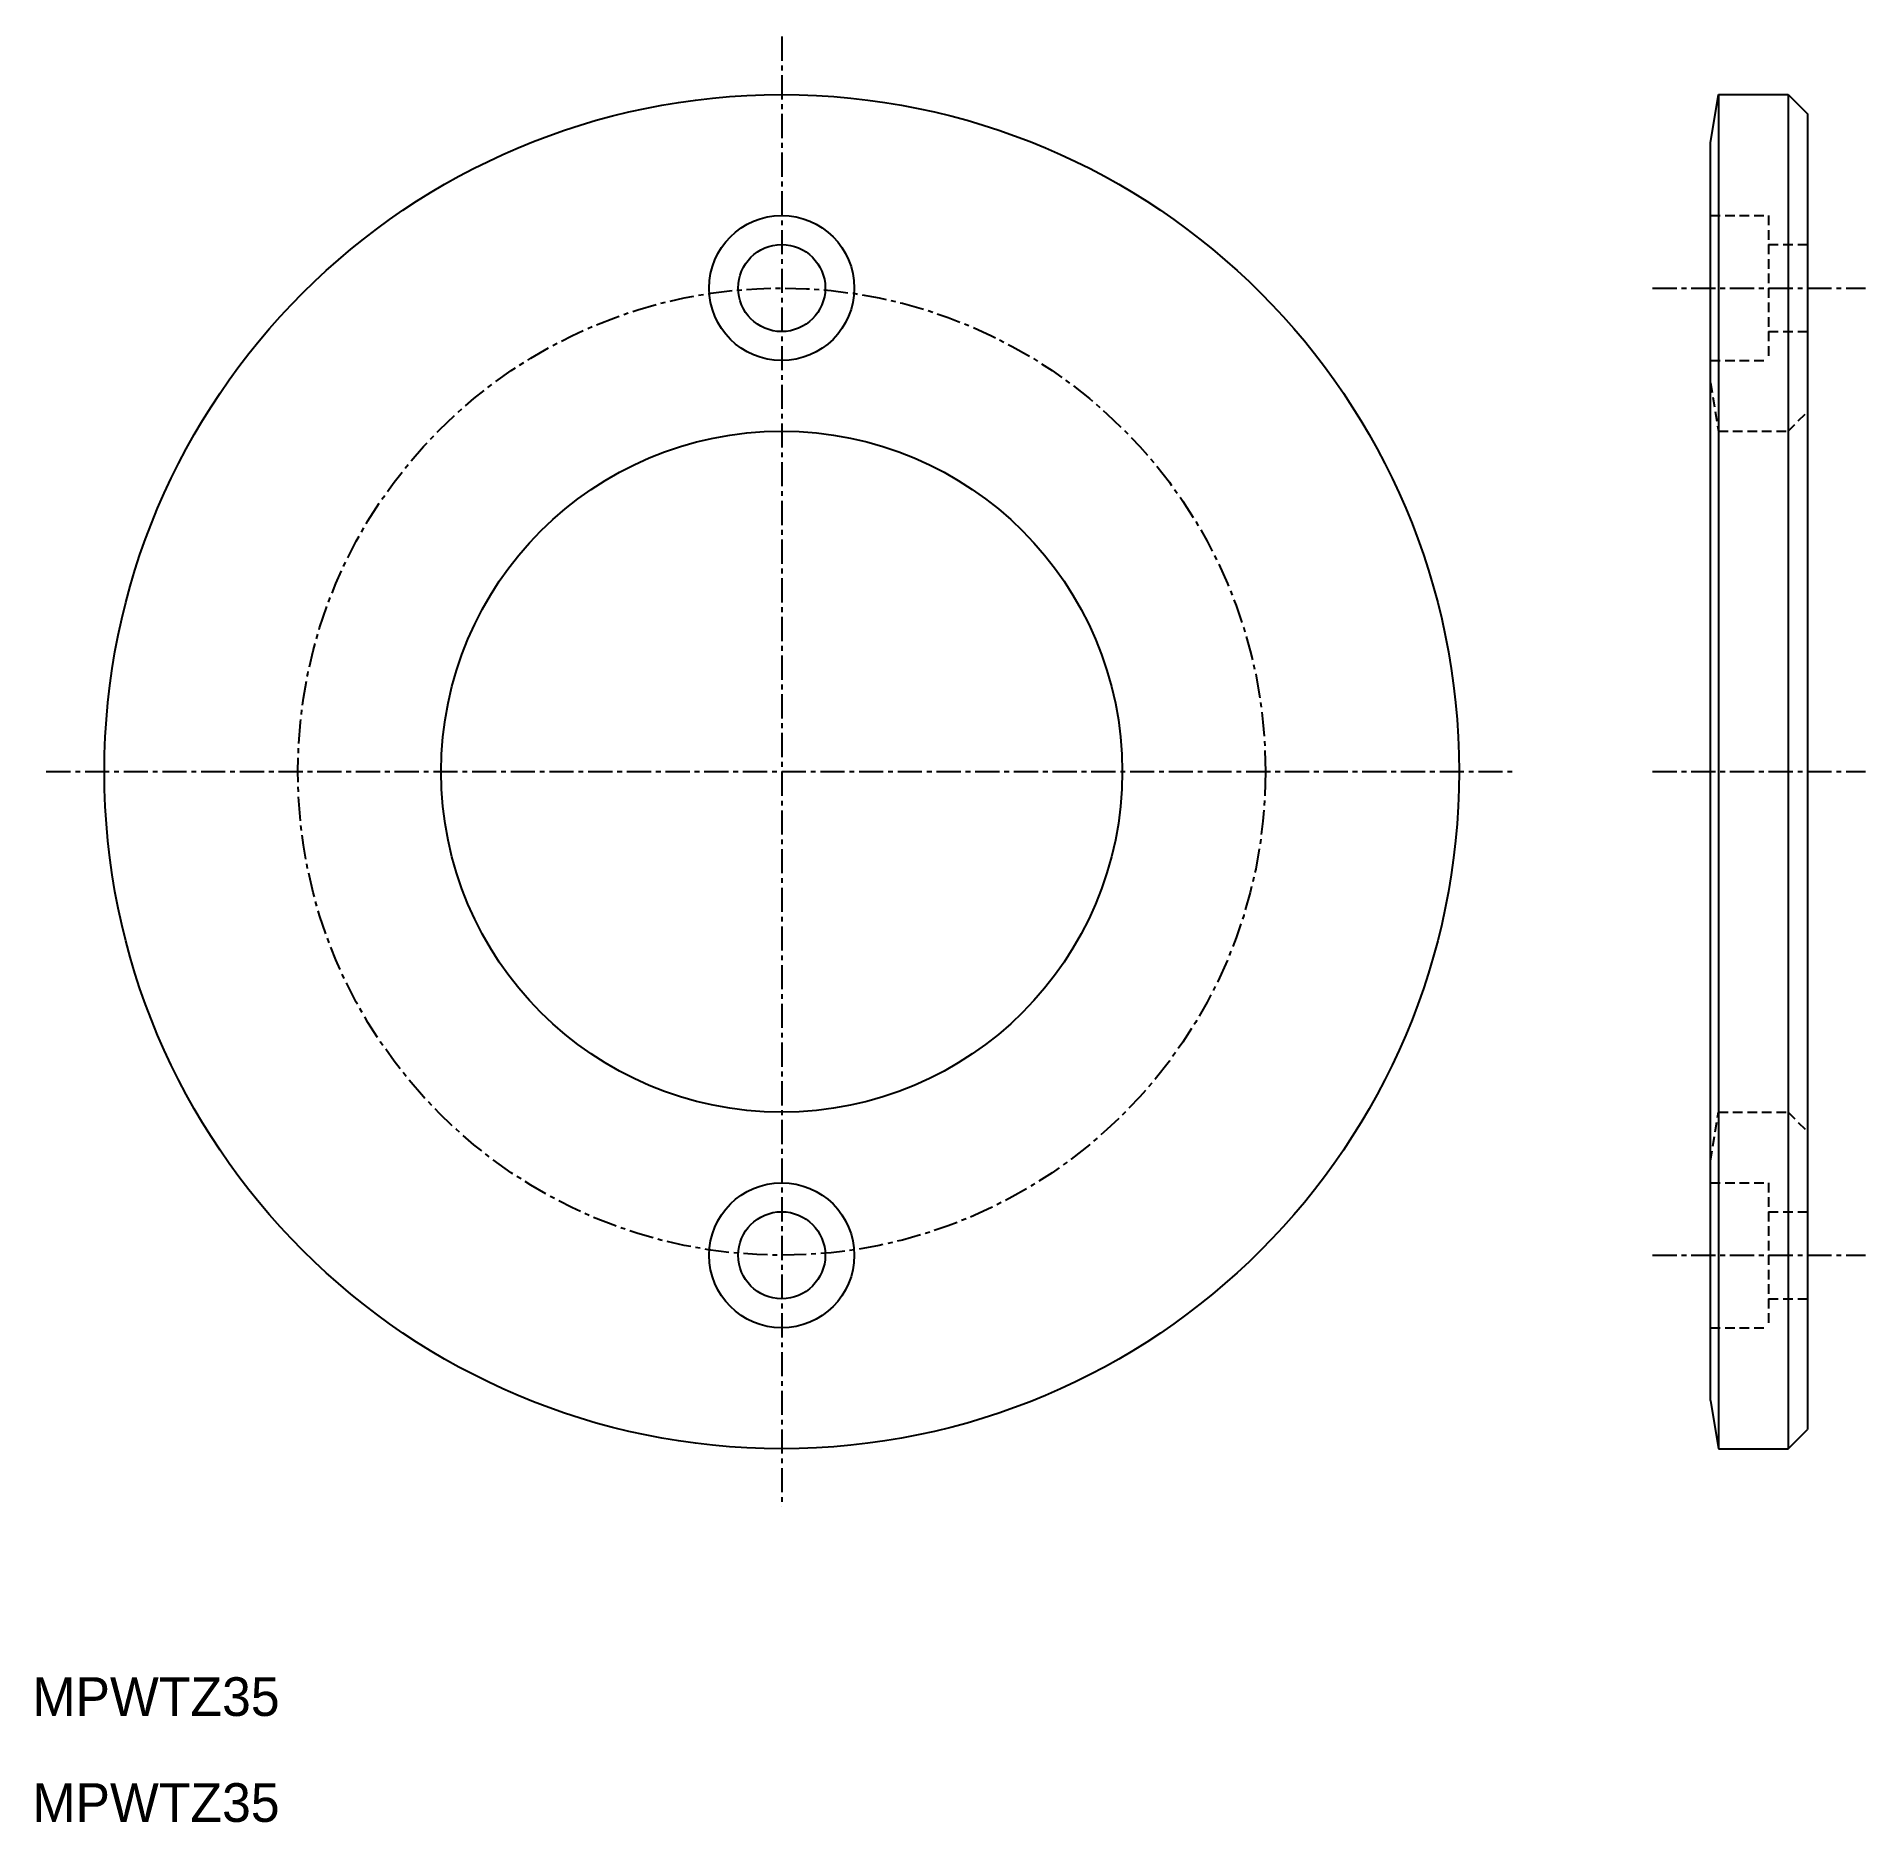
# Model space of a CAD drawing. Extents: x 132.7 to 227.2, y 52.9 to 145.2.
import ezdxf

# ---------------------------------------------------------------- set-up
doc = ezdxf.new("R2010")
doc.units = 0
doc.linetypes.add('CENTER', pattern=[2, 1.25, -0.25, 0.25, -0.25])
doc.linetypes.add('DASHED', pattern=[0.75, 0.5, -0.25])
doc.layers.get('0').update_dxf_attribs({"linetype": 'CONTINUOUS'})
doc.layers.add('CENTER', color=1, linetype='CENTER')

msp = doc.modelspace()

# ---------------------------------------------------------------- linework, layer by layer
at = {"color": 7, "linetype": 'CONTINUOUS'}
for p, q in [((219.226, 139.692), (219.626, 142.192)), ((219.626, 142.192), (219.626, 72.192)), ((219.626, 142.192), (223.226, 142.192)), ((223.226, 142.192), (223.226, 72.192)), ((223.226, 142.192), (224.226, 141.192)), ((224.226, 141.192), (224.226, 73.192)), ((219.226, 74.692), (219.226, 139.692)), ((219.226, 74.692), (219.626, 72.192)), ((223.226, 72.192), (224.226, 73.192)), ((219.626, 72.192), (223.226, 72.192))]:
    msp.add_line(p, q, dxfattribs=at)
at = {"color": 3, "linetype": 'DASHED'}
for p, q in [((219.226, 135.942), (222.226, 135.942)), ((222.226, 135.942), (222.226, 128.442)), ((222.226, 134.442), (224.226, 134.442)), ((222.226, 129.942), (224.226, 129.942)), ((219.226, 128.442), (222.226, 128.442)), ((219.226, 127.292), (219.626, 124.792)), ((223.226, 124.792), (224.226, 125.792)), ((219.626, 124.792), (219.626, 89.592)), ((219.626, 124.792), (223.226, 124.792)), ((223.226, 124.792), (223.226, 89.592)), ((219.226, 87.092), (219.626, 89.592)), ((219.626, 89.592), (223.226, 89.592)), ((223.226, 89.592), (224.226, 88.592)), ((219.226, 85.942), (222.226, 85.942)), ((222.226, 85.942), (222.226, 78.442)), ((222.226, 84.442), (224.226, 84.442)), ((222.226, 79.942), (224.226, 79.942)), ((219.226, 78.442), (222.226, 78.442))]:
    msp.add_line(p, q, dxfattribs=at)
at = {"color": 7, "linetype": 'CONTINUOUS'}
for centre, radius in [((171.226, 107.192), 35), ((171.226, 132.192), 3.75), ((171.226, 132.192), 2.25), ((171.226, 107.192), 17.6), ((171.226, 82.192), 3.75), ((171.226, 82.192), 2.25)]:
    msp.add_circle(centre, radius, dxfattribs=at)
at = {"layer": 'CENTER', "color": 1, "linetype": 'CENTER'}
for p, q in [((171.226, 145.192), (171.226, 69.192)), ((216.226, 132.192), (227.226, 132.192)), ((133.226, 107.192), (209.226, 107.192)), ((216.226, 107.192), (227.226, 107.192)), ((216.226, 82.192), (227.226, 82.192))]:
    msp.add_line(p, q, dxfattribs=at)
msp.add_circle((171.226, 107.192), 25, dxfattribs=at)

# ---------------------------------------------------------------- texts
at = {"color": 7, "linetype": 'CONTINUOUS'}
for p in [(132.504, 58.378), (132.504, 52.903)]:
    msp.add_text('MPWTZ35', height=2, dxfattribs=at).set_placement(p)

doc.saveas('drawing.dxf')
